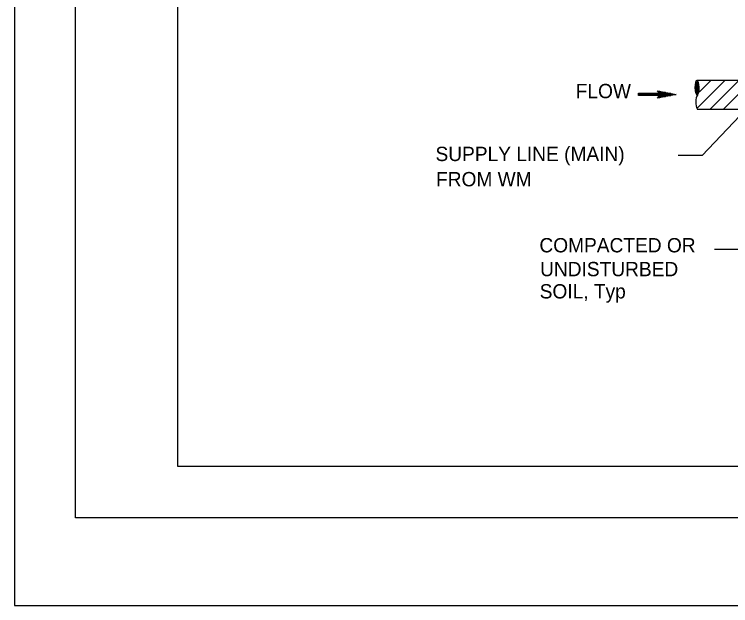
# Model space of a CAD drawing. Extents: x -893 to 867, y -474 to 712.
# Drawn here: x -893.5 to -542.8, y -474 to -184.7 of the extents above; entities that cross this region are included whole.
import ezdxf

# ---------------------------------------------------------------- set-up
doc = ezdxf.new("R2010")
doc.units = 0
for name, color, linetype in [('10 Sheet Format', 7, 'Continuous'), ('56 Stage 3 Anno', 7, 'Continuous'), ('57 Undefined', 7, 'Continuous'), ('60 Nongeo Data', 7, 'Continuous'), ('border_PLOTTING-ELEMENTS', 7, 'Continuous'), ('border_rw_22x34_Cut_Lines', 7, 'Continuous'), ('border_SHEET', 7, 'Continuous')]:
    doc.layers.add(name, color=color, linetype=linetype)

msp = doc.modelspace()

# ---------------------------------------------------------------- linework, layer by layer
at = {"layer": '10 Sheet Format'}
msp.add_lwpolyline([(-893.45, -474.04), (866.55, -474.04), (866.55, 711.96), (-893.45, 711.96)], close=True, dxfattribs=at)
at = {"layer": '56 Stage 3 Anno'}
for points in [[(-535.17, -231.08), (-556.74, -253.77), (-568.55, -253.77)], [(-516.4, -276.03), (-538.98, -299.79), (-550.79, -299.79)]]:
    msp.add_lwpolyline(points, dxfattribs=at)
at = {"layer": '60 Nongeo Data'}
for p, q in [((-559.34, -230.78), (-545.56, -217)), ((-559.26, -217), (-511.81, -217)), ((-558.01, -222.59), (-552.42, -217)), ((-552.96, -231.26), (-538.7, -217)), ((-546.54, -231.26), (-532.29, -217)), ((-559.26, -222.87), (-559.31, -218.37)), ((-587.88, -224.42), (-587.88, -223.39)), ((-587.88, -223.39), (-577.62, -223.39)), ((-587.87, -223.9), (-569.42, -223.9)), ((-578.65, -222.11), (-569.42, -223.9)), ((-577.62, -223.39), (-578.65, -222.11)), ((-569.42, -223.9), (-578.65, -225.69)), ((-578.44, -222.36), (-577.42, -222.36)), ((-578.03, -222.87), (-574.65, -222.87)), ((-577.62, -223.39), (-572.08, -223.39)), ((-559.69, -223.47), (-559.3, -224.68)), ((-577.62, -224.42), (-587.88, -224.42)), ((-578.65, -225.69), (-577.62, -224.42)), ((-578.44, -225.44), (-577.42, -225.44)), ((-578.03, -224.92), (-574.75, -224.92)), ((-577.62, -224.42), (-572.08, -224.42)), ((-511.81, -231.26), (-559.26, -231.26))]:
    msp.add_line(p, q, dxfattribs=at)
msp.add_arc((-551.93, -227.78), 8, 150.8757, 205.8002, dxfattribs=at)
for centre, major_axis, ratio in [((-559.27, -220.55), (-0.09, 3.55), 0.238695), ((-559.29, -220.66), (-0.09, 3.22), 0.173948), ((-559.28, -220.68), (-0.04, 2.77), 0.097375)]:
    msp.add_ellipse(centre, major_axis=major_axis, ratio=ratio, dxfattribs=at)
at = {"layer": 'border_PLOTTING-ELEMENTS'}
for points in [[(-893.45, -474.04), (866.55, -474.04), (866.55, 711.96), (-893.45, 711.96)], [(-863.45, 668.96), (836.55, 668.96), (836.55, -431.04), (-863.45, -431.04)]]:
    msp.add_lwpolyline(points, close=True, dxfattribs=at)
at = {"layer": 'border_rw_22x34_Cut_Lines'}
msp.add_lwpolyline([(-863.45, 668.96), (836.55, 668.96), (836.55, -431.04), (-863.45, -431.04)], close=True, dxfattribs=at)
at = {"layer": 'border_SHEET'}
for p, q in [((-813.45, -406.04), (-813.45, 643.96)), ((811.55, -406.04), (-813.45, -406.04))]:
    msp.add_line(p, q, dxfattribs=at)

# ---------------------------------------------------------------- texts
at = {"layer": '57 Undefined'}
for s, p in [('FLOW', (-618.66, -225.77)), ('SUPPLY LINE (MAIN)', (-687.3, -256.54)), ('FROM WM', (-687.03, -268.88)), ('COMPACTED OR', (-636.43, -301.2)), ('UNDISTURBED', (-636.09, -312.87)), ('SOIL, Typ', (-636.3, -323.75))]:
    msp.add_text(s, height=7, dxfattribs=at).set_placement(p)

doc.saveas('drawing.dxf')
